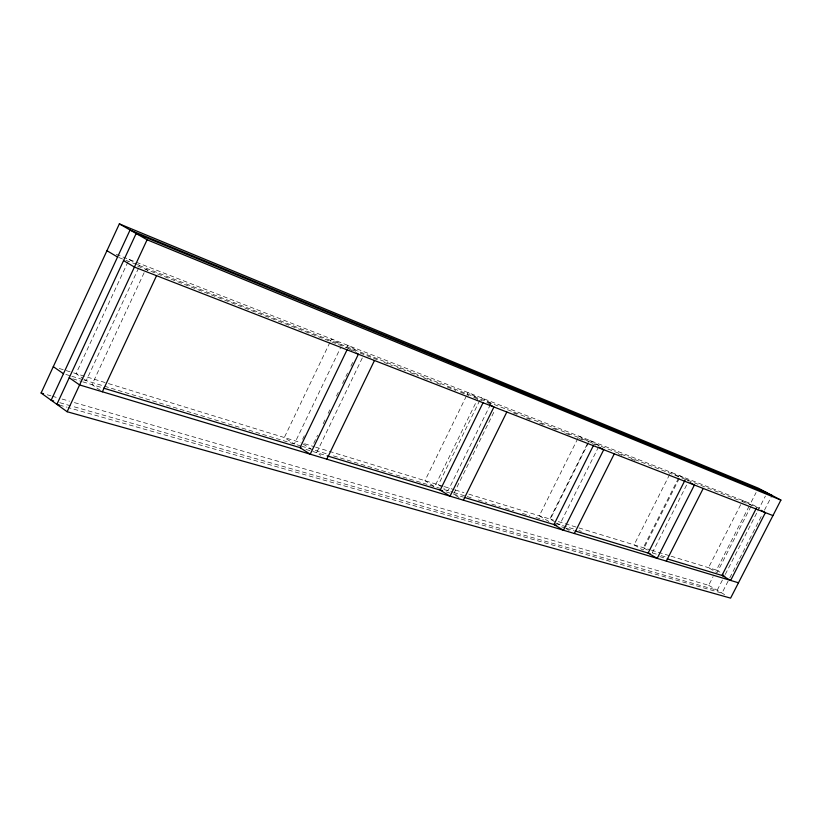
<?xml version="1.0" encoding="UTF-8"?>
<svg xmlns="http://www.w3.org/2000/svg" width="822" height="822" viewBox="0 0 822 822"><rect width="100%" height="100%" fill="white"/><g stroke="black" fill="none" stroke-linecap="round" stroke-linejoin="round"><path stroke-width="0.62" stroke-dasharray="4.11 3.08" d="M128.037 261.725L76.066 373.64L83.176 378.541M138.62 268.013L86.228 380.648L84.193 379.24M144.117 272.729L92.002 384.624L101.342 391.067M329.92 342.394L284.309 437.53L294.327 443.972L340.832 347.172M330.475 341.253L331.574 338.962L341.931 344.86M302.63 439.215L304.284 435.773M346.668 347.614L347.768 345.322L358.094 351.189M313.747 443.284L317.621 435.228M323.169 423.71L325.944 417.956M328.163 413.353L329.817 409.901M336.475 396.081L339.25 390.327M342.569 383.422L345.343 377.668M345.898 376.517L347.562 373.065M350.891 366.15L353.655 360.396M362.286 357.981L316.645 452.665L320.714 455.275M466.403 396.019L424.943 480.675L434.653 486.675L477.52 399.307M466.958 394.879L468.078 392.587L478.075 398.167M490.487 404.393L448.041 490.755L443.736 488.104M458.995 497.495L453.528 494.125L495.019 409.798M577.845 438.434L539.314 515.774L548.664 521.374L587.987 442.555M588.531 442.647L550.35 519.155L555.518 522.247M598.632 446.726L559.659 524.724L556.556 522.864M669.632 474.5L634.091 544.852L643.04 550.093L679.928 477.181L670.773 472.229M678.561 478.024L643.328 547.678L647.284 550M652.236 552.887L688.25 481.795M74.412 402.605L708.667 585.305L713.106 576.623M671.081 556.196L716.435 570.108L749.315 505.797M116.282 254.378L750.465 503.537L756.065 492.573M750.969 506.362L717.092 572.626L708.502 567.683L742.79 500.526L751.555 505.222M722.394 580.075L717.174 590.278L72.12 406.222M725.292 574.403L757.442 511.603M757.792 510.935L765.385 496.098M728.138 581.082L721.983 593.094L67.979 407.496M729.813 577.815L761.552 515.856M764.47 510.174L772.033 495.409M59.338 405.051L66.746 407.147M59.79 402.698L70.887 405.873M47.265 394.786L50.974 395.855M52.207 396.214L57.139 397.632M62.082 399.05L69.48 401.187M65.852 374.442L70.815 375.952M71.843 376.271L83.084 379.692M83.823 379.918L300.328 445.801M301.551 446.171L327.32 454.021M333.465 455.881L394.827 474.561M396.05 474.931L408.329 478.671M409.551 479.041L421.83 482.771M423.053 483.151L439.523 488.165M443.921 489.501L452.511 492.111M453.744 492.491L466.012 496.221M467.235 496.591L473.38 498.461M478.281 499.961L486.881 502.571M491.782 504.061L500.382 506.681M505.283 508.171L513.873 510.791M522.473 513.401L529.83 515.641M535.965 517.511L543.332 519.751M555.61 523.491L574.013 529.091M578.924 530.58L581.38 531.331M652.565 552.99L656.244 554.11M661.155 555.61L666.067 557.1M72.819 378.819L81.501 381.449M82.734 381.819L101.147 387.398M305.959 449.428L325.851 455.46M446.182 491.905L452.316 493.765M453.549 494.135L463.372 497.105M561.601 526.861L565.279 527.981M566.512 528.351L573.879 530.58M659.83 556.617L665.964 558.477M59.287 368.492L72.911 372.674M73.661 372.9L107.23 383.206M108.453 383.576L300.975 442.647M304.572 443.746L314.384 446.757M315.607 447.137L443.089 486.244M444.312 486.624L454.114 489.635M455.347 490.004L463.927 492.645M468.828 494.145L553.401 520.09M558.302 521.6L650.243 549.805M651.466 550.175L669.848 555.816M118.717 257.481L124.718 259.824M125.91 260.297L686.596 479.791M687.49 480.14L741.259 501.194M742.461 501.656L759.189 508.212L750.465 503.537M137.562 266.081L355.885 351.364M360.19 353.049L379.312 360.519M384.1 362.389L392.464 365.656M397.242 367.526L405.606 370.794M410.384 372.664L418.747 375.931M423.536 377.791L431.899 381.059M436.677 382.929L442.657 385.261M447.435 387.131L455.799 390.399M460.577 392.269L468.941 395.536M473.729 397.406L482.093 400.674M486.871 402.544L490.457 403.941M513.164 412.808L519.134 415.141M526.306 417.946L532.286 420.278M539.448 423.083L545.428 425.416M552.6 428.221L558.57 430.553M565.742 433.348L571.722 435.691M578.883 438.486L582.469 439.893M592.035 443.623L595.621 445.021M618.329 453.898L621.905 455.296M631.471 459.025L635.057 460.433M679.712 475.743L688.826 480.665M589.672 440.366L599.207 445.575M578.976 436.163L588.562 441.414M491.053 403.242L481.096 397.704L438.362 484.795L442.668 487.446M348.877 348.816L352.042 350.624M716.435 570.108L723.905 574.414M708.667 585.305L725.22 594.974M129.105 259.413L136.524 263.811M137.582 264.437L139.699 265.691M145.73 269.267L147.888 270.551M565.978 528.495L569.122 530.375M302.979 443.921L310.973 449.038"/><path stroke-width="1.23" d="M41.1 393.008L119.365 223.872L758.316 488.186L780.9 500.084L730.604 598.128L67.137 411.73L41.1 393.008L43.566 393.717M67.137 411.73L147.097 239.777L119.365 223.872M102.38 391.786L156.55 275.678M347.264 349.371L300.02 447.63L310.223 454.196L358.371 354.231L356.265 353.028M326.827 459.179L374.472 360.498M483.182 402.472L440.171 490.087L450.045 496.18L493.919 406.982L489.85 404.722M463.372 500.177L506.825 412.007M593.412 445.534L553.956 524.549L563.44 530.231L603.718 449.716L599.392 447.343M574.373 533.509L614.281 453.826M685.116 479.986L648.116 553.062L657.189 558.385L694.395 485.011L690.264 482.781M666.313 561.118L703.211 488.443M756.517 507.883L721.952 575.431L730.645 580.445L765.395 512.64L760.956 510.267M59.338 405.051L56.872 404.352L136.154 233.499L772.033 495.409M53.625 400.941L51.149 400.242L130.071 230.016L767.07 492.799M738.475 582.788L79.6 384.943L69.223 377.73M103.603 388.138L301.294 448.021M327.074 455.83L442.596 490.816M464.594 497.485L556.689 525.371M575.102 530.95L650.007 553.638M667.197 558.847L724.901 576.325M772.947 515.579L134.407 267.058L123.577 260.615M147.097 239.777L780.9 500.084M106.952 250.71L117.546 257.019M53.296 366.653L63.448 373.712"/></g></svg>
